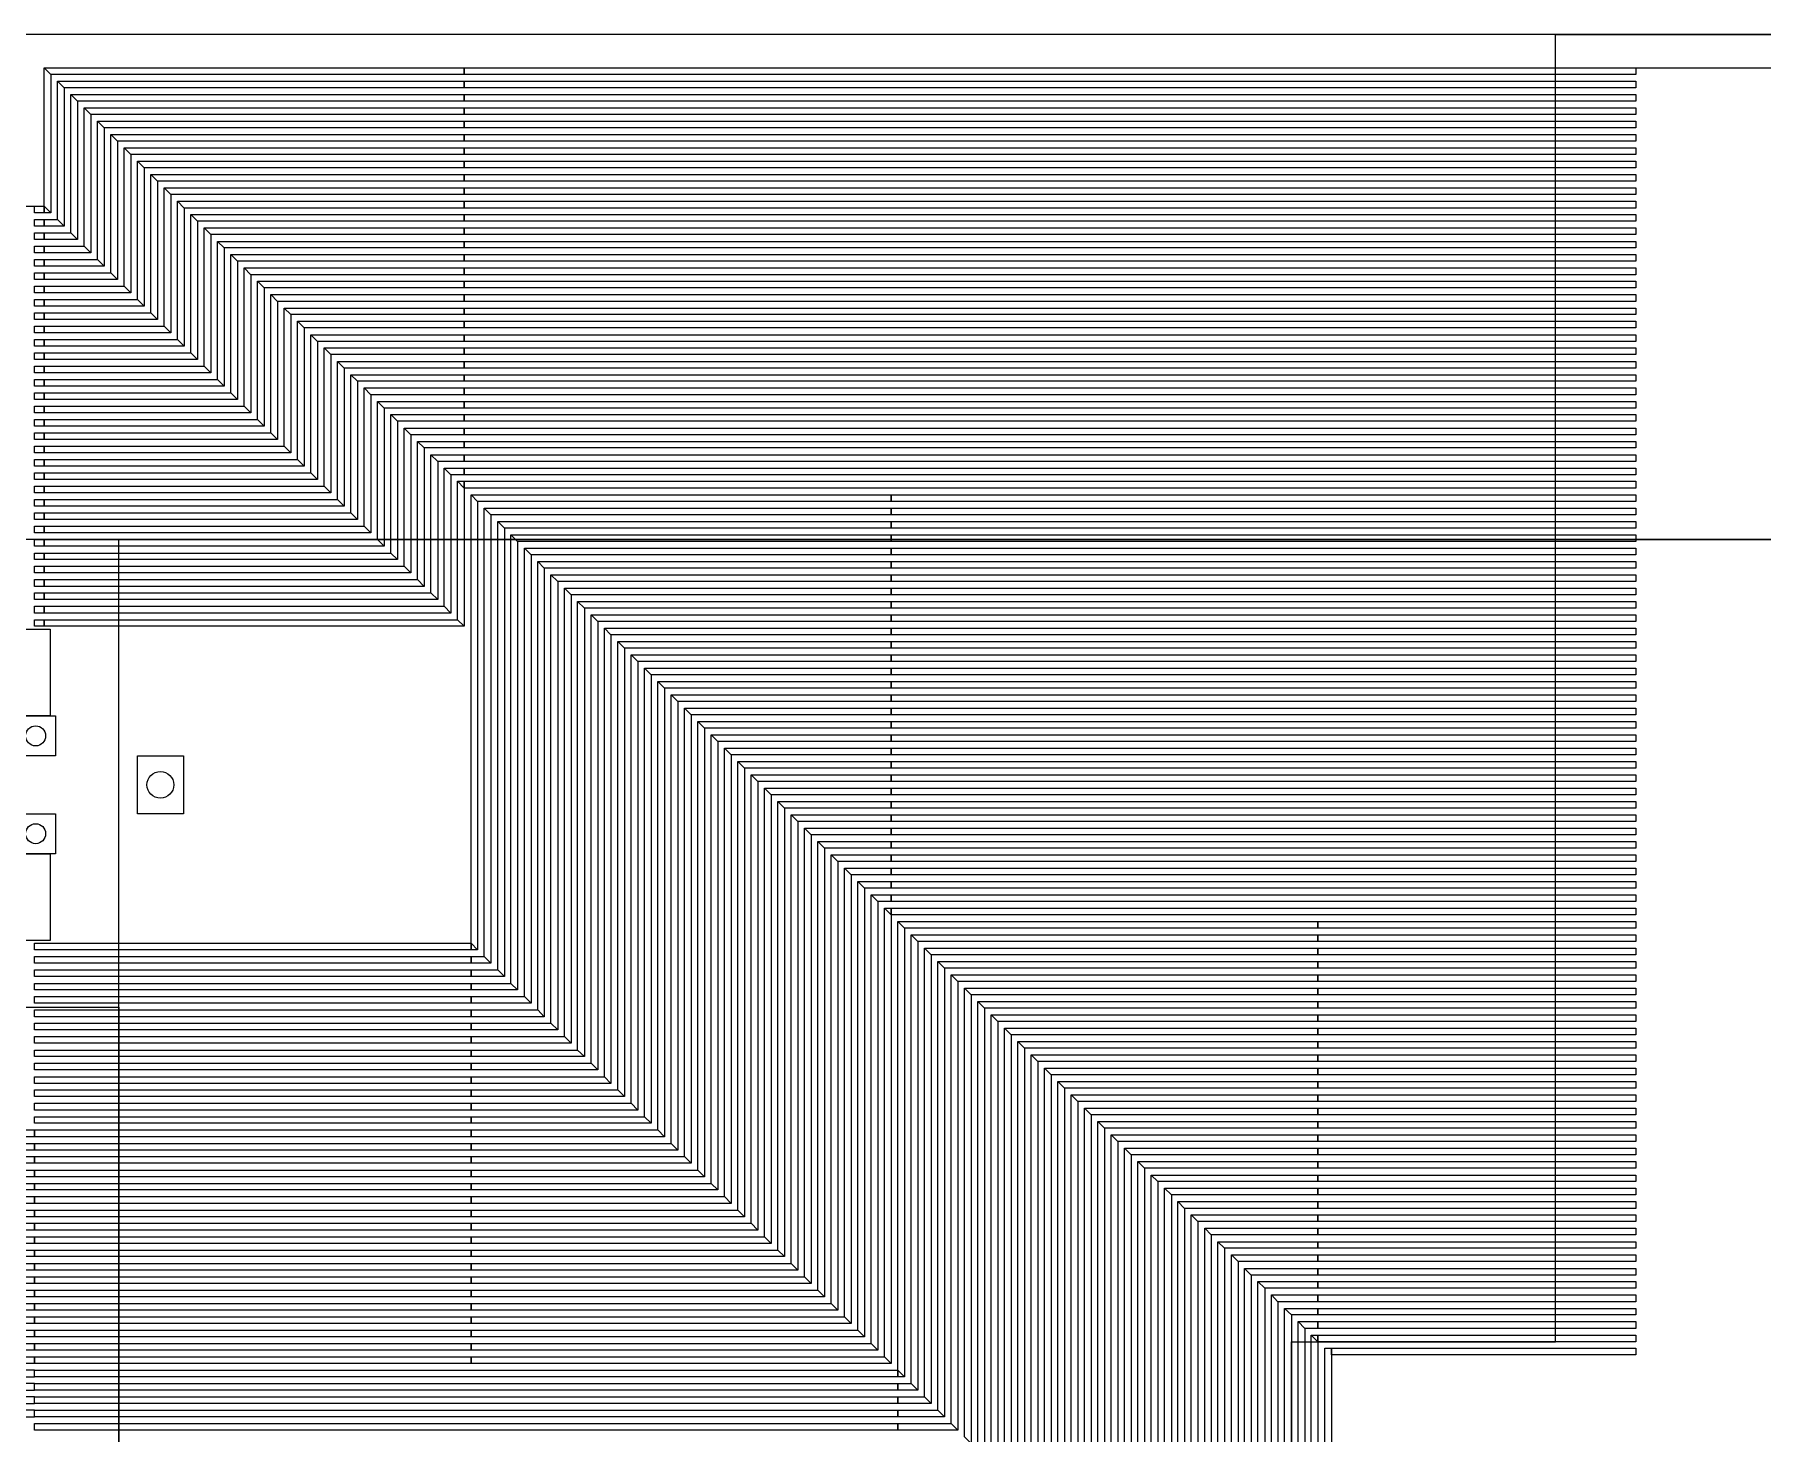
# Model space of a CAD drawing. Header units: inches. Extents: x 11033 to 102276, y 10578 to 36264.
# Drawn here: x 62185 to 75345, y 20145 to 30801 of the extents above; entities that cross this region are included whole.
import ezdxf

# ---------------------------------------------------------------- set-up
doc = ezdxf.new("R2010")
doc.units = ezdxf.units.IN
doc.header["$MEASUREMENT"] = 0
for name, color, linetype in [('board outline', 130, 'Continuous'), ('bottom copper', 160, 'Continuous'), ('bottom solder mask', 94, 'Continuous'), ('drill', 44, 'Continuous'), ('top copper', 10, 'Continuous'), ('top solder mask', 90, 'Continuous')]:
    doc.layers.add(name, color=color, linetype=linetype)

msp = doc.modelspace()

# ---------------------------------------------------------------- linework, layer by layer
at = {"layer": 'board outline'}
msp.add_lwpolyline([(48414, 29748), (48414, 10722), (67077, 10722), (67077, 13872), (83613, 13872), (83613, 10722), (102276, 10722), (102276, 29748), (88687, 29748), (88687, 30801), (62003, 30801), (62003, 29748)], close=True, dxfattribs=at)
at = {"layer": 'bottom copper'}
for points in [[(62257, 29494), (62257, 30547), (88433, 30547), (88433, 29494), (102022, 29494), (102022, 26954), (48668, 26954), (48668, 29494)], [(62826, 14176), (62826, 26954), (87866, 26954), (87866, 14176)], [(62083, 25611), (62083, 26271), (62303, 26271), (62303, 25611)], [(62041, 25611), (62345, 25611), (62345, 25307), (62041, 25307)], [(62041, 24866), (62345, 24866), (62345, 24561), (62041, 24561)], [(62083, 23901), (62083, 24561), (62303, 24561), (62303, 23901)], [(49120, 23393), (62826, 23393), (62826, 17913), (49120, 17913)]]:
    msp.add_lwpolyline(points, close=True, dxfattribs=at)
at = {"layer": 'bottom solder mask'}
for points in [[(62083, 25611), (62083, 26271), (62303, 26271), (62303, 25611)], [(62968, 24866), (62968, 25306), (63318, 25306), (63318, 24866)], [(62083, 23901), (62083, 24561), (62303, 24561), (62303, 23901)]]:
    msp.add_lwpolyline(points, close=True, dxfattribs=at)
at = {"layer": 'drill'}
for centre, radius in [((62193, 25459), 76.2), ((63143, 25086), 102), ((62193, 24714), 76.2)]:
    msp.add_circle(centre, radius, dxfattribs=at)
at = {"layer": 'top copper'}
for points in [[(62257, 30547), (65458, 30547), (65458, 30496), (62308, 30496)], [(62257, 30547), (62308, 30496), (62308, 29443), (62257, 29494)], [(65458, 30547), (74382, 30547), (74382, 30496), (65458, 30496)], [(62359, 30446), (65458, 30446), (65458, 30395), (62410, 30395)], [(62359, 30446), (62410, 30395), (62410, 29342), (62359, 29392)], [(65458, 30446), (74382, 30446), (74382, 30395), (65458, 30395)], [(62461, 30344), (65458, 30344), (65458, 30293), (62511, 30293)], [(62461, 30344), (62511, 30293), (62511, 29240), (62461, 29291)], [(65458, 30344), (74382, 30344), (74382, 30293), (65458, 30293)], [(62562, 30242), (65458, 30242), (65458, 30192), (62613, 30192)], [(62562, 30242), (62613, 30192), (62613, 29138), (62562, 29189)], [(62664, 30141), (65458, 30141), (65458, 30090), (62715, 30090)], [(62664, 30141), (62715, 30090), (62715, 29037), (62664, 29088)], [(65458, 30242), (74382, 30242), (74382, 30192), (65458, 30192)], [(65458, 30141), (74382, 30141), (74382, 30090), (65458, 30090)], [(62765, 30039), (65458, 30039), (65458, 29988), (62816, 29988)], [(62765, 30039), (62816, 29988), (62816, 28935), (62765, 28986)], [(65458, 30039), (74382, 30039), (74382, 29988), (65458, 29988)], [(62867, 29938), (65458, 29938), (65458, 29887), (62918, 29887)], [(62867, 29938), (62918, 29887), (62918, 28834), (62867, 28884)], [(65458, 29938), (74382, 29938), (74382, 29887), (65458, 29887)], [(62969, 29836), (65458, 29836), (65458, 29785), (63019, 29785)], [(62969, 29836), (63019, 29785), (63019, 28732), (62969, 28783)], [(65458, 29836), (74382, 29836), (74382, 29785), (65458, 29785)], [(63070, 29734), (65458, 29734), (65458, 29684), (63121, 29684)], [(63070, 29734), (63121, 29684), (63121, 28630), (63070, 28681)], [(63172, 29633), (65458, 29633), (65458, 29582), (63223, 29582)], [(63172, 29633), (63223, 29582), (63223, 28529), (63172, 28580)], [(65458, 29734), (74382, 29734), (74382, 29684), (65458, 29684)], [(65458, 29633), (74382, 29633), (74382, 29582), (65458, 29582)], [(62185, 29494), (62257, 29494), (62257, 29443), (62185, 29443)], [(62308, 29443), (62257, 29443), (62257, 29494)], [(63273, 29531), (65458, 29531), (65458, 29480), (63324, 29480)], [(63273, 29531), (63324, 29480), (63324, 28427), (63273, 28478)], [(65458, 29531), (74382, 29531), (74382, 29480), (65458, 29480)], [(62185, 29392), (62257, 29392), (62257, 29342), (62185, 29342)], [(62410, 29342), (62257, 29342), (62257, 29392), (62359, 29392)], [(63375, 29430), (65458, 29430), (65458, 29379), (63426, 29379)], [(63375, 29430), (63426, 29379), (63426, 28326), (63375, 28376)], [(65458, 29430), (74382, 29430), (74382, 29379), (65458, 29379)], [(62185, 29291), (62257, 29291), (62257, 29240), (62185, 29240)], [(62511, 29240), (62257, 29240), (62257, 29291), (62461, 29291)], [(63477, 29328), (65458, 29328), (65458, 29277), (63527, 29277)], [(63477, 29328), (63527, 29277), (63527, 28224), (63477, 28275)], [(63578, 29226), (65458, 29226), (65458, 29176), (63629, 29176)], [(63578, 29226), (63629, 29176), (63629, 28122), (63578, 28173)], [(65458, 29328), (74382, 29328), (74382, 29277), (65458, 29277)], [(65458, 29226), (74382, 29226), (74382, 29176), (65458, 29176)], [(62185, 29189), (62257, 29189), (62257, 29138), (62185, 29138)], [(62185, 29088), (62257, 29088), (62257, 29037), (62185, 29037)], [(62613, 29138), (62257, 29138), (62257, 29189), (62562, 29189)], [(62715, 29037), (62257, 29037), (62257, 29088), (62664, 29088)], [(63680, 29125), (65458, 29125), (65458, 29074), (63731, 29074)], [(63680, 29125), (63731, 29074), (63731, 28021), (63680, 28072)], [(65458, 29125), (74382, 29125), (74382, 29074), (65458, 29074)], [(62185, 28986), (62257, 28986), (62257, 28935), (62185, 28935)], [(62816, 28935), (62257, 28935), (62257, 28986), (62765, 28986)], [(63781, 29023), (65458, 29023), (65458, 28972), (63832, 28972)], [(63781, 29023), (63832, 28972), (63832, 27919), (63781, 27970)], [(65458, 29023), (74382, 29023), (74382, 28972), (65458, 28972)], [(62185, 28884), (62257, 28884), (62257, 28834), (62185, 28834)], [(62918, 28834), (62257, 28834), (62257, 28884), (62867, 28884)], [(63883, 28922), (65458, 28922), (65458, 28871), (63934, 28871)], [(63883, 28922), (63934, 28871), (63934, 27818), (63883, 27868)], [(65458, 28922), (74382, 28922), (74382, 28871), (65458, 28871)], [(62185, 28783), (62257, 28783), (62257, 28732), (62185, 28732)], [(63019, 28732), (62257, 28732), (62257, 28783), (62969, 28783)], [(63985, 28820), (65458, 28820), (65458, 28769), (64035, 28769)], [(63985, 28820), (64035, 28769), (64035, 27716), (63985, 27767)], [(64086, 28718), (65458, 28718), (65458, 28668), (64137, 28668)], [(64086, 28718), (64137, 28668), (64137, 27614), (64086, 27665)], [(65458, 28820), (74382, 28820), (74382, 28769), (65458, 28769)], [(65458, 28718), (74382, 28718), (74382, 28668), (65458, 28668)], [(62185, 28681), (62257, 28681), (62257, 28630), (62185, 28630)], [(62185, 28580), (62257, 28580), (62257, 28529), (62185, 28529)], [(63121, 28630), (62257, 28630), (62257, 28681), (63070, 28681)], [(63223, 28529), (62257, 28529), (62257, 28580), (63172, 28580)], [(64188, 28617), (65458, 28617), (65458, 28566), (64239, 28566)], [(64188, 28617), (64239, 28566), (64239, 27513), (64188, 27564)], [(65458, 28617), (74382, 28617), (74382, 28566), (65458, 28566)], [(62185, 28478), (62257, 28478), (62257, 28427), (62185, 28427)], [(63324, 28427), (62257, 28427), (62257, 28478), (63273, 28478)], [(64289, 28515), (65458, 28515), (65458, 28464), (64340, 28464)], [(64289, 28515), (64340, 28464), (64340, 27411), (64289, 27462)], [(65458, 28515), (74382, 28515), (74382, 28464), (65458, 28464)], [(62185, 28376), (62257, 28376), (62257, 28326), (62185, 28326)], [(63426, 28326), (62257, 28326), (62257, 28376), (63375, 28376)], [(64391, 28414), (65458, 28414), (65458, 28363), (64442, 28363)], [(64391, 28414), (64442, 28363), (64442, 27310), (64391, 27360)], [(64493, 28312), (65458, 28312), (65458, 28261), (64543, 28261)], [(64493, 28312), (64543, 28261), (64543, 27208), (64493, 27259)], [(65458, 28414), (74382, 28414), (74382, 28363), (65458, 28363)], [(65458, 28312), (74382, 28312), (74382, 28261), (65458, 28261)], [(62185, 28275), (62257, 28275), (62257, 28224), (62185, 28224)], [(62185, 28173), (62257, 28173), (62257, 28122), (62185, 28122)], [(63527, 28224), (62257, 28224), (62257, 28275), (63477, 28275)], [(63629, 28122), (62257, 28122), (62257, 28173), (63578, 28173)], [(64594, 28210), (65458, 28210), (65458, 28160), (64645, 28160)], [(64594, 28210), (64645, 28160), (64645, 27106), (64594, 27157)], [(65458, 28210), (74382, 28210), (74382, 28160), (65458, 28160)], [(62185, 28072), (62257, 28072), (62257, 28021), (62185, 28021)], [(63731, 28021), (62257, 28021), (62257, 28072), (63680, 28072)], [(64696, 28109), (65458, 28109), (65458, 28058), (64747, 28058)], [(64696, 28109), (64747, 28058), (64747, 27005), (64696, 27056)], [(65458, 28109), (74382, 28109), (74382, 28058), (65458, 28058)], [(62185, 27970), (62257, 27970), (62257, 27919), (62185, 27919)], [(63832, 27919), (62257, 27919), (62257, 27970), (63781, 27970)], [(64797, 28007), (65458, 28007), (65458, 27956), (64848, 27956)], [(64797, 28007), (64848, 27956), (64848, 26903), (64797, 26954)], [(64899, 27906), (65458, 27906), (65458, 27855), (64950, 27855)], [(64899, 27906), (64950, 27855), (64950, 26802), (64899, 26852)], [(65458, 28007), (74382, 28007), (74382, 27956), (65458, 27956)], [(65458, 27906), (74382, 27906), (74382, 27855), (65458, 27855)], [(62185, 27868), (62257, 27868), (62257, 27818), (62185, 27818)], [(63934, 27818), (62257, 27818), (62257, 27868), (63883, 27868)], [(65001, 27804), (65458, 27804), (65458, 27753), (65051, 27753)], [(65001, 27804), (65051, 27753), (65051, 26700), (65001, 26751)], [(65458, 27804), (74382, 27804), (74382, 27753), (65458, 27753)], [(62185, 27767), (62257, 27767), (62257, 27716), (62185, 27716)], [(62185, 27665), (62257, 27665), (62257, 27614), (62185, 27614)], [(64035, 27716), (62257, 27716), (62257, 27767), (63985, 27767)], [(64137, 27614), (62257, 27614), (62257, 27665), (64086, 27665)], [(65102, 27702), (65458, 27702), (65458, 27652), (65153, 27652)], [(65102, 27702), (65153, 27652), (65153, 26598), (65102, 26649)], [(65458, 27702), (74382, 27702), (74382, 27652), (65458, 27652)], [(62185, 27564), (62257, 27564), (62257, 27513), (62185, 27513)], [(64239, 27513), (62257, 27513), (62257, 27564), (64188, 27564)], [(65204, 27601), (65458, 27601), (65458, 27550), (65255, 27550)], [(65204, 27601), (65255, 27550), (65255, 26497), (65204, 26548)], [(65458, 27601), (74382, 27601), (74382, 27550), (65458, 27550)], [(62185, 27462), (62257, 27462), (62257, 27411), (62185, 27411)], [(64340, 27411), (62257, 27411), (62257, 27462), (64289, 27462)], [(65305, 27499), (65458, 27499), (65458, 27448), (65356, 27448)], [(65305, 27499), (65356, 27448), (65356, 26395), (65305, 26446)], [(65407, 27398), (65458, 27398), (65458, 27347)], [(65407, 27398), (65458, 27347), (65458, 26294), (65407, 26344)], [(65458, 27499), (74382, 27499), (74382, 27448), (65458, 27448)], [(65458, 27398), (74382, 27398), (74382, 27347), (65458, 27347)], [(62185, 27360), (62257, 27360), (62257, 27310), (62185, 27310)], [(62185, 27259), (62257, 27259), (62257, 27208), (62185, 27208)], [(64442, 27310), (62257, 27310), (62257, 27360), (64391, 27360)], [(64543, 27208), (62257, 27208), (62257, 27259), (64493, 27259)], [(65509, 27296), (68709, 27296), (68709, 27245), (65559, 27245)], [(65509, 27296), (65559, 27245), (65559, 23828), (65509, 23879)], [(68709, 27296), (74382, 27296), (74382, 27245), (68709, 27245)], [(62185, 27157), (62257, 27157), (62257, 27106), (62185, 27106)], [(64645, 27106), (62257, 27106), (62257, 27157), (64594, 27157)], [(65610, 27194), (68709, 27194), (68709, 27144), (65661, 27144)], [(65610, 27194), (65661, 27144), (65661, 23727), (65610, 23778)], [(68709, 27194), (74382, 27194), (74382, 27144), (68709, 27144)], [(62185, 27056), (62257, 27056), (62257, 27005), (62185, 27005)], [(64747, 27005), (62257, 27005), (62257, 27056), (64696, 27056)], [(65712, 27093), (68709, 27093), (68709, 27042), (65763, 27042)], [(65712, 27093), (65763, 27042), (65763, 23625), (65712, 23676)], [(65813, 26991), (68709, 26991), (68709, 26940), (65864, 26940)], [(65813, 26991), (65864, 26940), (65864, 23524), (65813, 23574)], [(68709, 27093), (74382, 27093), (74382, 27042), (68709, 27042)], [(68709, 26991), (74382, 26991), (74382, 26940), (68709, 26940)], [(62185, 26954), (62257, 26954), (62257, 26903), (62185, 26903)], [(62185, 26852), (62257, 26852), (62257, 26802), (62185, 26802)], [(64848, 26903), (62257, 26903), (62257, 26954), (64797, 26954)], [(64950, 26802), (62257, 26802), (62257, 26852), (64899, 26852)], [(65915, 26890), (68709, 26890), (68709, 26839), (65966, 26839)], [(65915, 26890), (65966, 26839), (65966, 23422), (65915, 23473)], [(68709, 26890), (74382, 26890), (74382, 26839), (68709, 26839)], [(62185, 26751), (62257, 26751), (62257, 26700), (62185, 26700)], [(65051, 26700), (62257, 26700), (62257, 26751), (65001, 26751)], [(66017, 26788), (68709, 26788), (68709, 26737), (66067, 26737)], [(66017, 26788), (66067, 26737), (66067, 23320), (66017, 23371)], [(68709, 26788), (74382, 26788), (74382, 26737), (68709, 26737)], [(62185, 26649), (62257, 26649), (62257, 26598), (62185, 26598)], [(65153, 26598), (62257, 26598), (62257, 26649), (65102, 26649)], [(66118, 26686), (68709, 26686), (68709, 26636), (66169, 26636)], [(66118, 26686), (66169, 26636), (66169, 23219), (66118, 23270)], [(66220, 26585), (68709, 26585), (68709, 26534), (66271, 26534)], [(66220, 26585), (66271, 26534), (66271, 23117), (66220, 23168)], [(68709, 26686), (74382, 26686), (74382, 26636), (68709, 26636)], [(68709, 26585), (74382, 26585), (74382, 26534), (68709, 26534)], [(62185, 26548), (62257, 26548), (62257, 26497), (62185, 26497)], [(65255, 26497), (62257, 26497), (62257, 26548), (65204, 26548)], [(66321, 26483), (68709, 26483), (68709, 26432), (66372, 26432)], [(66321, 26483), (66372, 26432), (66372, 23016), (66321, 23066)], [(68709, 26483), (74382, 26483), (74382, 26432), (68709, 26432)], [(62185, 26446), (62257, 26446), (62257, 26395), (62185, 26395)], [(62185, 26344), (62257, 26344), (62257, 26294), (62185, 26294)], [(65356, 26395), (62257, 26395), (62257, 26446), (65305, 26446)], [(65458, 26294), (62257, 26294), (62257, 26344), (65407, 26344)], [(66423, 26382), (68709, 26382), (68709, 26331), (66474, 26331)], [(66423, 26382), (66474, 26331), (66474, 22914), (66423, 22965)], [(68709, 26382), (74382, 26382), (74382, 26331), (68709, 26331)], [(62083, 25611), (62083, 26271), (62303, 26271), (62303, 25611)], [(66525, 26280), (68709, 26280), (68709, 26229), (66575, 26229)], [(66525, 26280), (66575, 26229), (66575, 22812), (66525, 22863)], [(68709, 26280), (74382, 26280), (74382, 26229), (68709, 26229)], [(66626, 26178), (68709, 26178), (68709, 26128), (66677, 26128)], [(66626, 26178), (66677, 26128), (66677, 22711), (66626, 22762)], [(66728, 26077), (68709, 26077), (68709, 26026), (66779, 26026)], [(66728, 26077), (66779, 26026), (66779, 22609), (66728, 22660)], [(68709, 26178), (74382, 26178), (74382, 26128), (68709, 26128)], [(68709, 26077), (74382, 26077), (74382, 26026), (68709, 26026)], [(66829, 25975), (68709, 25975), (68709, 25924), (66880, 25924)], [(66829, 25975), (66880, 25924), (66880, 22508), (66829, 22558)], [(68709, 25975), (74382, 25975), (74382, 25924), (68709, 25924)], [(66931, 25874), (68709, 25874), (68709, 25823), (66982, 25823)], [(66931, 25874), (66982, 25823), (66982, 22406), (66931, 22457)], [(68709, 25874), (74382, 25874), (74382, 25823), (68709, 25823)], [(67033, 25772), (68709, 25772), (68709, 25721), (67083, 25721)], [(67033, 25772), (67083, 25721), (67083, 22304), (67033, 22355)], [(67134, 25670), (68709, 25670), (68709, 25620), (67185, 25620)], [(67134, 25670), (67185, 25620), (67185, 22203), (67134, 22254)], [(68709, 25772), (74382, 25772), (74382, 25721), (68709, 25721)], [(68709, 25670), (74382, 25670), (74382, 25620), (68709, 25620)], [(62041, 25611), (62345, 25611), (62345, 25307), (62041, 25307)], [(67236, 25569), (68709, 25569), (68709, 25518), (67287, 25518)], [(67236, 25569), (67287, 25518), (67287, 22101), (67236, 22152)], [(68709, 25569), (74382, 25569), (74382, 25518), (68709, 25518)], [(67337, 25467), (68709, 25467), (68709, 25416), (67388, 25416)], [(67337, 25467), (67388, 25416), (67388, 22000), (67337, 22050)], [(68709, 25467), (74382, 25467), (74382, 25416), (68709, 25416)], [(63318, 25306), (63318, 24866), (62968, 24866), (62968, 25306)], [(67439, 25366), (68709, 25366), (68709, 25315), (67490, 25315)], [(67439, 25366), (67490, 25315), (67490, 21898), (67439, 21949)], [(68709, 25366), (74382, 25366), (74382, 25315), (68709, 25315)], [(67541, 25264), (68709, 25264), (68709, 25213), (67591, 25213)], [(67541, 25264), (67591, 25213), (67591, 21796), (67541, 21847)], [(67642, 25162), (68709, 25162), (68709, 25112), (67693, 25112)], [(67642, 25162), (67693, 25112), (67693, 21695), (67642, 21746)], [(68709, 25264), (74382, 25264), (74382, 25213), (68709, 25213)], [(68709, 25162), (74382, 25162), (74382, 25112), (68709, 25112)], [(67744, 25061), (68709, 25061), (68709, 25010), (67795, 25010)], [(67744, 25061), (67795, 25010), (67795, 21593), (67744, 21644)], [(68709, 25061), (74382, 25061), (74382, 25010), (68709, 25010)], [(67845, 24959), (68709, 24959), (68709, 24908), (67896, 24908)], [(67845, 24959), (67896, 24908), (67896, 21492), (67845, 21542)], [(68709, 24959), (74382, 24959), (74382, 24908), (68709, 24908)], [(62041, 24866), (62345, 24866), (62345, 24561), (62041, 24561)], [(67947, 24858), (68709, 24858), (68709, 24807), (67998, 24807)], [(67947, 24858), (67998, 24807), (67998, 21390), (67947, 21441)], [(68049, 24756), (68709, 24756), (68709, 24705), (68099, 24705)], [(68049, 24756), (68099, 24705), (68099, 21288), (68049, 21339)], [(68709, 24858), (74382, 24858), (74382, 24807), (68709, 24807)], [(68709, 24756), (74382, 24756), (74382, 24705), (68709, 24705)], [(68150, 24654), (68709, 24654), (68709, 24604), (68201, 24604)], [(68150, 24654), (68201, 24604), (68201, 21187), (68150, 21238)], [(68709, 24654), (74382, 24654), (74382, 24604), (68709, 24604)], [(62083, 23901), (62083, 24561), (62303, 24561), (62303, 23901)], [(68252, 24553), (68709, 24553), (68709, 24502), (68303, 24502)], [(68252, 24553), (68303, 24502), (68303, 21085), (68252, 21136)], [(68709, 24553), (74382, 24553), (74382, 24502), (68709, 24502)], [(68353, 24451), (68709, 24451), (68709, 24400), (68404, 24400)], [(68353, 24451), (68404, 24400), (68404, 20984), (68353, 21034)], [(68455, 24350), (68709, 24350), (68709, 24299), (68506, 24299)], [(68455, 24350), (68506, 24299), (68506, 20882), (68455, 20933)], [(68709, 24451), (74382, 24451), (74382, 24400), (68709, 24400)], [(68709, 24350), (74382, 24350), (74382, 24299), (68709, 24299)], [(68557, 24248), (68709, 24248), (68709, 24197), (68607, 24197)], [(68557, 24248), (68607, 24197), (68607, 20780), (68557, 20831)], [(68709, 24248), (74382, 24248), (74382, 24197), (68709, 24197)], [(68658, 24146), (68709, 24146), (68709, 24096)], [(68658, 24146), (68709, 24096), (68709, 20679), (68658, 20730)], [(68709, 24146), (74382, 24146), (74382, 24096), (68709, 24096)], [(68760, 24045), (71960, 24045), (71960, 23994), (68811, 23994)], [(68760, 24045), (68811, 23994), (68811, 20577), (68760, 20628)], [(71960, 24045), (74382, 24045), (74382, 23994), (71960, 23994)], [(49683, 23901), (49785, 23901), (49785, 20730), (62185, 20730), (62185, 20679), (49683, 20679)], [(50083, 23901), (50185, 23901), (50185, 20831), (62185, 20831), (62185, 20780), (50083, 20780)], [(50483, 23901), (50585, 23901), (50585, 20933), (62185, 20933), (62185, 20882), (50483, 20882)], [(50883, 23901), (50985, 23901), (50985, 21034), (62185, 21034), (62185, 20984), (50883, 20984)], [(51283, 23901), (51385, 23901), (51385, 21136), (62185, 21136), (62185, 21085), (51283, 21085)], [(51683, 23901), (51785, 23901), (51785, 21238), (62185, 21238), (62185, 21187), (51683, 21187)], [(52083, 23901), (52185, 23901), (52185, 21339), (62185, 21339), (62185, 21288), (52083, 21288)], [(52483, 23901), (52585, 23901), (52585, 21441), (62185, 21441), (62185, 21390), (52483, 21390)], [(52883, 23901), (52985, 23901), (52985, 21542), (62185, 21542), (62185, 21492), (52883, 21492)], [(53283, 23901), (53385, 23901), (53385, 21644), (62185, 21644), (62185, 21593), (53283, 21593)], [(53683, 23901), (53785, 23901), (53785, 21746), (62185, 21746), (62185, 21695), (53683, 21695)], [(54083, 23901), (54185, 23901), (54185, 21847), (62185, 21847), (62185, 21796), (54083, 21796)], [(54483, 23901), (54585, 23901), (54585, 21949), (62185, 21949), (62185, 21898), (54483, 21898)], [(54883, 23901), (54985, 23901), (54985, 22050), (62185, 22050), (62185, 22000), (54883, 22000)], [(55283, 23901), (55385, 23901), (55385, 22152), (62185, 22152), (62185, 22101), (55283, 22101)], [(55683, 23901), (55785, 23901), (55785, 22254), (62185, 22254), (62185, 22203), (55683, 22203)], [(56083, 23901), (56185, 23901), (56185, 22355), (62185, 22355), (62185, 22304), (56083, 22304)], [(56483, 23901), (56585, 23901), (56585, 22457), (62185, 22457), (62185, 22406), (56483, 22406)], [(62185, 23879), (65509, 23879), (65509, 23828), (62185, 23828)], [(65559, 23828), (65509, 23828), (65509, 23879)], [(68861, 23943), (71960, 23943), (71960, 23892), (68912, 23892)], [(68861, 23943), (68912, 23892), (68912, 20476), (68861, 20526)], [(68963, 23842), (71960, 23842), (71960, 23791), (69014, 23791)], [(68963, 23842), (69014, 23791), (69014, 20374), (68963, 20425)], [(71960, 23943), (74382, 23943), (74382, 23892), (71960, 23892)], [(71960, 23842), (74382, 23842), (74382, 23791), (71960, 23791)], [(62185, 23778), (65509, 23778), (65509, 23727), (62185, 23727)], [(65661, 23727), (65509, 23727), (65509, 23778), (65610, 23778)], [(69065, 23740), (71960, 23740), (71960, 23689), (69115, 23689)], [(69065, 23740), (69115, 23689), (69115, 20272), (69065, 20323)], [(71960, 23740), (74382, 23740), (74382, 23689), (71960, 23689)], [(62185, 23676), (65509, 23676), (65509, 23625), (62185, 23625)], [(62185, 23574), (65509, 23574), (65509, 23524), (62185, 23524)], [(65763, 23625), (65509, 23625), (65509, 23676), (65712, 23676)], [(65864, 23524), (65509, 23524), (65509, 23574), (65813, 23574)], [(69166, 23638), (71960, 23638), (71960, 23588), (69217, 23588)], [(69166, 23638), (69217, 23588), (69217, 20171), (69166, 20222)], [(71960, 23638), (74382, 23638), (74382, 23588), (71960, 23588)], [(62185, 23473), (65509, 23473), (65509, 23422), (62185, 23422)], [(65966, 23422), (65509, 23422), (65509, 23473), (65915, 23473)], [(69268, 23537), (71960, 23537), (71960, 23486), (69319, 23486)], [(69268, 23537), (69319, 23486), (69319, 20069), (69268, 20120)], [(69369, 23435), (71960, 23435), (71960, 23384), (69420, 23384)], [(69369, 23435), (69420, 23384), (69420, 19968), (69369, 20018)], [(71960, 23537), (74382, 23537), (74382, 23486), (71960, 23486)], [(71960, 23435), (74382, 23435), (74382, 23384), (71960, 23384)], [(62185, 23371), (65509, 23371), (65509, 23320), (62185, 23320)], [(66067, 23320), (65509, 23320), (65509, 23371), (66017, 23371)], [(69471, 23334), (71960, 23334), (71960, 23283), (69522, 23283)], [(69471, 23334), (69522, 23283), (69522, 19866), (69471, 19917)], [(71960, 23334), (74382, 23334), (74382, 23283), (71960, 23283)], [(62185, 23270), (65509, 23270), (65509, 23219), (62185, 23219)], [(62185, 23168), (65509, 23168), (65509, 23117), (62185, 23117)], [(66169, 23219), (65509, 23219), (65509, 23270), (66118, 23270)], [(66271, 23117), (65509, 23117), (65509, 23168), (66220, 23168)], [(69573, 23232), (71960, 23232), (71960, 23181), (69623, 23181)], [(69573, 23232), (69623, 23181), (69623, 19764), (69573, 19815)], [(71960, 23232), (74382, 23232), (74382, 23181), (71960, 23181)], [(62185, 23066), (65509, 23066), (65509, 23016), (62185, 23016)], [(66372, 23016), (65509, 23016), (65509, 23066), (66321, 23066)], [(69674, 23130), (71960, 23130), (71960, 23080), (69725, 23080)], [(69674, 23130), (69725, 23080), (69725, 19663), (69674, 19714)], [(71960, 23130), (74382, 23130), (74382, 23080), (71960, 23080)], [(62185, 22965), (65509, 22965), (65509, 22914), (62185, 22914)], [(66474, 22914), (65509, 22914), (65509, 22965), (66423, 22965)], [(69776, 23029), (71960, 23029), (71960, 22978), (69827, 22978)], [(69776, 23029), (69827, 22978), (69827, 19561), (69776, 19612)], [(69877, 22927), (71960, 22927), (71960, 22876), (69928, 22876)], [(69877, 22927), (69928, 22876), (69928, 19460), (69877, 19510)], [(71960, 23029), (74382, 23029), (74382, 22978), (71960, 22978)], [(71960, 22927), (74382, 22927), (74382, 22876), (71960, 22876)], [(62185, 22863), (65509, 22863), (65509, 22812), (62185, 22812)], [(66575, 22812), (65509, 22812), (65509, 22863), (66525, 22863)], [(69979, 22826), (71960, 22826), (71960, 22775), (70030, 22775)], [(69979, 22826), (70030, 22775), (70030, 19358), (69979, 19409)], [(71960, 22826), (74382, 22826), (74382, 22775), (71960, 22775)], [(62185, 22762), (65509, 22762), (65509, 22711), (62185, 22711)], [(62185, 22660), (65509, 22660), (65509, 22609), (62185, 22609)], [(66677, 22711), (65509, 22711), (65509, 22762), (66626, 22762)], [(66779, 22609), (65509, 22609), (65509, 22660), (66728, 22660)], [(70081, 22724), (71960, 22724), (71960, 22673), (70131, 22673)], [(70081, 22724), (70131, 22673), (70131, 19256), (70081, 19307)], [(71960, 22724), (74382, 22724), (74382, 22673), (71960, 22673)], [(62185, 22558), (65509, 22558), (65509, 22508), (62185, 22508)], [(66880, 22508), (65509, 22508), (65509, 22558), (66829, 22558)], [(70182, 22622), (71960, 22622), (71960, 22572), (70233, 22572)], [(70182, 22622), (70233, 22572), (70233, 19155), (70182, 19206)], [(70284, 22521), (71960, 22521), (71960, 22470), (70335, 22470)], [(70284, 22521), (70335, 22470), (70335, 19053), (70284, 19104)], [(71960, 22622), (74382, 22622), (74382, 22572), (71960, 22572)], [(71960, 22521), (74382, 22521), (74382, 22470), (71960, 22470)], [(62185, 22457), (65509, 22457), (65509, 22406), (62185, 22406)], [(66982, 22406), (65509, 22406), (65509, 22457), (66931, 22457)], [(70385, 22419), (71960, 22419), (71960, 22368), (70436, 22368)], [(70385, 22419), (70436, 22368), (70436, 18952), (70385, 19002)], [(71960, 22419), (74382, 22419), (74382, 22368), (71960, 22368)], [(62185, 22355), (65509, 22355), (65509, 22304), (62185, 22304)], [(62185, 22254), (65509, 22254), (65509, 22203), (62185, 22203)], [(67083, 22304), (65509, 22304), (65509, 22355), (67033, 22355)], [(67185, 22203), (65509, 22203), (65509, 22254), (67134, 22254)], [(70487, 22318), (71960, 22318), (71960, 22267), (70538, 22267)], [(70487, 22318), (70538, 22267), (70538, 18850), (70487, 18901)], [(71960, 22318), (74382, 22318), (74382, 22267), (71960, 22267)], [(62185, 22152), (65509, 22152), (65509, 22101), (62185, 22101)], [(67287, 22101), (65509, 22101), (65509, 22152), (67236, 22152)], [(70589, 22216), (71960, 22216), (71960, 22165), (70639, 22165)], [(70589, 22216), (70639, 22165), (70639, 18748), (70589, 18799)], [(70690, 22114), (71960, 22114), (71960, 22064), (70741, 22064)], [(70690, 22114), (70741, 22064), (70741, 18647), (70690, 18698)], [(71960, 22216), (74382, 22216), (74382, 22165), (71960, 22165)], [(71960, 22114), (74382, 22114), (74382, 22064), (71960, 22064)], [(62185, 22050), (65509, 22050), (65509, 22000), (62185, 22000)], [(67388, 22000), (65509, 22000), (65509, 22050), (67337, 22050)], [(70792, 22013), (71960, 22013), (71960, 21962), (70843, 21962)], [(70792, 22013), (70843, 21962), (70843, 18545), (70792, 18596)], [(71960, 22013), (74382, 22013), (74382, 21962), (71960, 21962)], [(62185, 21949), (65509, 21949), (65509, 21898), (62185, 21898)], [(62185, 21847), (65509, 21847), (65509, 21796), (62185, 21796)], [(67490, 21898), (65509, 21898), (65509, 21949), (67439, 21949)], [(67591, 21796), (65509, 21796), (65509, 21847), (67541, 21847)], [(70893, 21911), (71960, 21911), (71960, 21860), (70944, 21860)], [(70893, 21911), (70944, 21860), (70944, 18444), (70893, 18494)], [(71960, 21911), (74382, 21911), (74382, 21860), (71960, 21860)], [(62185, 21746), (65509, 21746), (65509, 21695), (62185, 21695)], [(67693, 21695), (65509, 21695), (65509, 21746), (67642, 21746)], [(70995, 21810), (71960, 21810), (71960, 21759), (71046, 21759)], [(70995, 21810), (71046, 21759), (71046, 18342), (70995, 18393)], [(71960, 21810), (74382, 21810), (74382, 21759), (71960, 21759)], [(62185, 21644), (65509, 21644), (65509, 21593), (62185, 21593)], [(67795, 21593), (65509, 21593), (65509, 21644), (67744, 21644)], [(71097, 21708), (71960, 21708), (71960, 21657), (71147, 21657)], [(71097, 21708), (71147, 21657), (71147, 18240), (71097, 18291)], [(71198, 21606), (71960, 21606), (71960, 21556), (71249, 21556)], [(71198, 21606), (71249, 21556), (71249, 18139), (71198, 18190)], [(71960, 21708), (74382, 21708), (74382, 21657), (71960, 21657)], [(71960, 21606), (74382, 21606), (74382, 21556), (71960, 21556)], [(62185, 21542), (65509, 21542), (65509, 21492), (62185, 21492)], [(67896, 21492), (65509, 21492), (65509, 21542), (67845, 21542)], [(71300, 21505), (71960, 21505), (71960, 21454), (71351, 21454)], [(71300, 21505), (71351, 21454), (71351, 18037), (71300, 18088)], [(71960, 21505), (74382, 21505), (74382, 21454), (71960, 21454)], [(62185, 21441), (65509, 21441), (65509, 21390), (62185, 21390)], [(62185, 21339), (65509, 21339), (65509, 21288), (62185, 21288)], [(67998, 21390), (65509, 21390), (65509, 21441), (67947, 21441)], [(68099, 21288), (65509, 21288), (65509, 21339), (68049, 21339)], [(71401, 21403), (71960, 21403), (71960, 21352), (71452, 21352)], [(71401, 21403), (71452, 21352), (71452, 17936), (71401, 17986)], [(71960, 21403), (74382, 21403), (74382, 21352), (71960, 21352)], [(62185, 21238), (65509, 21238), (65509, 21187), (62185, 21187)], [(68201, 21187), (65509, 21187), (65509, 21238), (68150, 21238)], [(71503, 21302), (71960, 21302), (71960, 21251), (71554, 21251)], [(71503, 21302), (71554, 21251), (71554, 17834), (71503, 17885)], [(71605, 21200), (71960, 21200), (71960, 21149), (71655, 21149)], [(71605, 21200), (71655, 21149), (71655, 17732), (71605, 17783)], [(71960, 21302), (74382, 21302), (74382, 21251), (71960, 21251)], [(71960, 21200), (74382, 21200), (74382, 21149), (71960, 21149)], [(62185, 21136), (65509, 21136), (65509, 21085), (62185, 21085)], [(68303, 21085), (65509, 21085), (65509, 21136), (68252, 21136)], [(71706, 21098), (71960, 21098), (71960, 21048), (71757, 21048)], [(71706, 21098), (71757, 21048), (71757, 17631), (71706, 17682)], [(71960, 21098), (74382, 21098), (74382, 21048), (71960, 21048)], [(62185, 21034), (65509, 21034), (65509, 20984), (62185, 20984)], [(62185, 20933), (65509, 20933), (65509, 20882), (62185, 20882)], [(68404, 20984), (65509, 20984), (65509, 21034), (68353, 21034)], [(68506, 20882), (65509, 20882), (65509, 20933), (68455, 20933)], [(71808, 20997), (71960, 20997), (71960, 20946), (71859, 20946)], [(71808, 20997), (71859, 20946), (71859, 17529), (71808, 17580)], [(71960, 20997), (74382, 20997), (74382, 20946), (71960, 20946)], [(62185, 20831), (65509, 20831), (65509, 20780), (62185, 20780)], [(68607, 20780), (65509, 20780), (65509, 20831), (68557, 20831)], [(71909, 20895), (71960, 20895), (71960, 20844)], [(71909, 20895), (71960, 20844), (71960, 17428), (71909, 17478)], [(71960, 20895), (74382, 20895), (74382, 20844), (71960, 20844)], [(72011, 20794), (72062, 20794), (72062, 17377), (72011, 17377)], [(72062, 20794), (74382, 20794), (74382, 20743), (72062, 20743)], [(62185, 20730), (65509, 20730), (65509, 20679), (62185, 20679)], [(68709, 20679), (65509, 20679), (65509, 20730), (68658, 20730)], [(49683, 17405), (49785, 17405), (49785, 20577), (62185, 20577), (62185, 20628), (49683, 20628)], [(62185, 20628), (68760, 20628), (68760, 20577), (62185, 20577)], [(68811, 20577), (68760, 20577), (68760, 20628)], [(50083, 17405), (50185, 17405), (50185, 20476), (62185, 20476), (62185, 20526), (50083, 20526)], [(50483, 17405), (50585, 17405), (50585, 20374), (62185, 20374), (62185, 20425), (50483, 20425)], [(62185, 20526), (68760, 20526), (68760, 20476), (62185, 20476)], [(62185, 20425), (68760, 20425), (68760, 20374), (62185, 20374)], [(68912, 20476), (68760, 20476), (68760, 20526), (68861, 20526)], [(69014, 20374), (68760, 20374), (68760, 20425), (68963, 20425)], [(50883, 17405), (50985, 17405), (50985, 20272), (62185, 20272), (62185, 20323), (50883, 20323)], [(62185, 20323), (68760, 20323), (68760, 20272), (62185, 20272)], [(69115, 20272), (68760, 20272), (68760, 20323), (69065, 20323)], [(62185, 20222), (68760, 20222), (68760, 20171), (62185, 20171)], [(69217, 20171), (68760, 20171), (68760, 20222), (69166, 20222)]]:
    msp.add_lwpolyline(points, close=True, dxfattribs=at)
at = {"layer": 'top solder mask'}
for points in [[(71757, 20842), (73768, 20842), (73768, 30801), (76922, 30801), (76922, 20842), (78933, 20842), (78933, 19015), (71757, 19015)], [(62083, 25611), (62083, 26271), (62303, 26271), (62303, 25611)], [(63318, 25306), (63318, 24866), (62968, 24866), (62968, 25306)], [(62083, 23901), (62083, 24561), (62303, 24561), (62303, 23901)]]:
    msp.add_lwpolyline(points, close=True, dxfattribs=at)

doc.saveas('drawing.dxf')
